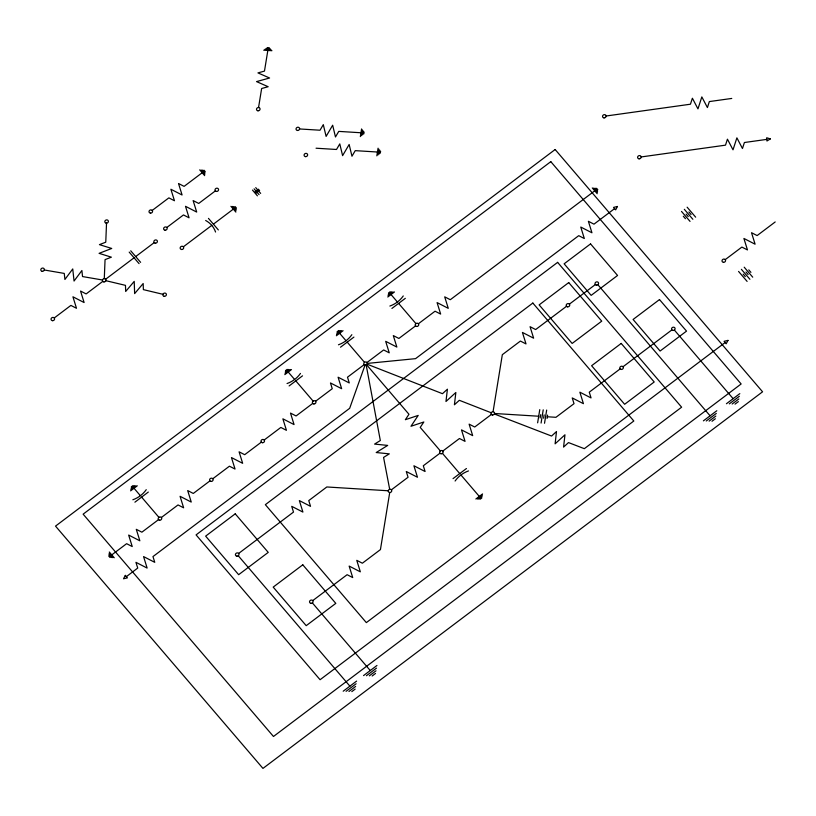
<?xml version="1.0" encoding="UTF-8"?>
<svg xmlns="http://www.w3.org/2000/svg" width="816" height="816" viewBox="0 0 816 816"><rect width="100%" height="100%" fill="white"/><g stroke="black" fill="none" stroke-linecap="round" stroke-linejoin="round"><path stroke-width="1.22" d="M104.285 278.654L105.06 259.621L111.374 257.173L99.093 253.348L111.721 248.462L99.45 244.637L105.764 242.189L106.529 223.156M258.55 107.528L261.64 88.516L268.158 86.72L256.54 81.6L269.576 78.01L257.958 72.899L264.476 71.104L267.832 50.449M360.346 136.588L361.59 128.928M361.498 135.691L362.426 129.948M362.651 134.793L363.273 130.968M363.803 133.906L364.12 131.988M376.829 155.846L378.073 148.186M377.981 154.948L378.92 149.206M379.144 154.051L379.766 150.226M380.297 153.163L380.603 151.246M389.722 492.507L380.44 549.586L362.365 563.213L356.755 560.327L360.346 571.843L349.136 566.069L352.726 577.585L347.116 574.699L312.742 600.607M493.058 411.754L502.33 354.685L520.414 341.057L526.014 343.934L522.424 332.428L533.633 338.191L530.053 326.675L535.653 329.562L566.528 306.286M537.632 422.841L539.774 409.622M540.161 417.986L540.692 414.681M541.079 423.055L543.221 409.836M543.609 418.2L544.139 414.895M544.527 423.269L546.669 410.05M547.057 418.414L547.587 415.109M365.007 365.17L349.666 408.316L152.969 556.583L154.765 562.336L143.555 556.573L147.135 568.079L135.925 562.316L137.72 568.069L126.378 576.626M367.271 363.916L366.976 364.466M152.215 210.416L168.861 197.87L174.471 200.756L170.881 189.241L182.09 195.004L178.51 183.498L184.11 186.374L202.184 172.747M166.831 227.491L183.478 214.934L189.077 217.821L185.497 206.305L196.707 212.078L193.117 200.563L198.716 203.449L215.373 190.893M54.244 317.965L70.9 305.408L76.5 308.295L72.92 296.779L84.119 302.552L80.539 291.037L86.139 293.923L102.796 281.367M105.652 279.215L134.059 257.795M135.691 256.571L154.193 242.627M183.365 246.799L211.772 225.379M213.404 224.155L233.335 209.131M131.305 486.866L132.988 485.602M285.518 370.627L287.191 369.362M337.079 331.765L338.762 330.5M388.487 293.015L390.16 291.751M131.07 488.192L134.426 485.673M285.284 371.963L288.629 369.434M336.845 333.091L340.201 330.562M388.243 294.352L391.598 291.822M130.835 489.529L135.854 485.734M285.039 373.289L290.068 369.505M336.61 334.427L341.629 330.633M388.008 295.678L393.037 291.893M130.591 490.855L137.292 485.806M284.804 374.626L291.506 369.566M336.365 335.753L343.067 330.704M387.773 297.014L394.475 291.955M134.905 502.177L148.308 492.068M289.109 385.937L302.512 375.839M340.517 347.198L353.92 337.09M391.915 308.448L405.317 298.34M111.761 554.89L126.633 543.68L132.243 546.567L128.653 535.051L139.862 540.814L136.272 529.309L141.882 532.185L158.528 519.639M161.384 517.487L178.041 504.931L183.641 507.817L180.061 496.301L191.26 502.075L187.68 490.559L193.28 493.445L209.936 480.889M212.792 478.737L229.439 466.191L235.049 469.067L231.458 457.562L242.668 463.325L239.078 451.819L244.688 454.696L261.334 442.15M264.19 439.997L280.847 427.441L286.447 430.328L282.866 418.812L294.066 424.585L290.486 413.069L296.086 415.956L312.742 403.4M315.598 401.248L332.245 388.702L330.449 382.939L341.659 388.712L338.079 377.196L349.289 382.959L347.494 377.206L364.14 364.66M366.996 362.498L383.653 349.952L389.252 352.838L385.672 341.323L396.872 347.086L393.292 335.58L398.891 338.456L415.548 325.91M418.404 323.758L435.05 311.212L440.66 314.089L437.07 302.583L448.28 308.346L444.689 296.83L450.299 299.717L594.752 190.832M614.581 208.631L593.977 224.165L588.377 221.279L591.957 232.795L580.747 227.032L584.338 238.537L578.728 235.661L415.558 358.652L367.343 363.406M238.629 553.452L293.505 512.081L291.71 506.328L302.92 512.091L299.339 500.585L310.549 506.348L308.754 500.596L326.828 486.968L388.232 490.773M569.395 304.133L595.364 284.56M391.415 489.804L408.061 477.248L406.266 471.495L417.476 477.258L413.896 465.752L425.105 471.515L423.31 465.763L439.957 453.206M442.813 451.054L459.469 438.508L465.069 441.385L461.489 429.879L472.688 435.642L469.108 424.126L474.708 427.013L491.365 414.467M725.23 259.621L741.877 247.075L747.476 249.951L743.896 238.445L755.106 244.208L751.516 232.693L757.126 235.579L775.2 221.952M453.043 478.625L466.446 468.517M620.14 368.903L589.264 392.18L591.059 397.933L579.85 392.17L583.44 403.685L572.23 397.912L574.015 403.675L555.941 417.302L547.322 416.762M623.006 366.751L671.884 329.909M475.861 498.994L482.562 493.945M477.299 499.066L482.327 495.271M478.737 499.137L482.083 496.607M480.175 499.198L481.848 497.933M725.128 342.547L584.327 448.678L568.497 442.578L563.581 447.086L564.958 434.806L555.115 443.822L556.492 431.542L551.575 436.05L494.374 413.998M363.559 675.587L376.961 665.479M343.199 691.213L356.602 681.105M703.392 420.862L716.795 410.754M726.424 403.736L739.826 393.628M366.435 675.719L376.482 668.141M346.076 691.346L356.123 683.767M706.258 420.995L716.315 413.416M729.29 403.869L739.347 396.29M369.311 675.852L376.013 670.803M348.942 691.489L355.643 686.429M709.135 421.127L715.836 416.078M732.166 404.012L738.868 398.953M372.178 675.995L375.533 673.465M351.818 691.621L355.174 689.092M712.011 421.27L715.357 418.741M735.043 404.144L738.388 401.615M606.094 116.005L690.448 104.213L692.386 98.216L697.966 108.895L701.831 96.89L707.411 107.579L709.349 101.572L731.758 98.44M641.141 156.947L725.506 145.156L727.433 139.159L733.013 149.838L736.889 137.833L742.468 148.522L744.396 142.514L766.816 139.383M365.548 365.211L366.19 365.058L380.327 440.528L374.595 444.088L387.682 445.414L376.217 452.533L389.303 453.859L383.571 457.419L389.681 489.294M267.25 47.603L269.311 47.736M266.077 48.47L270.188 48.725M264.894 49.337L271.065 49.715M263.711 50.194L271.942 50.704M299.574 128.959L320.025 130.223L323.299 124.644L326.114 136.384L332.663 125.225L335.478 136.966L338.752 131.386L360.968 132.763M316.057 148.216L336.508 149.481L339.782 143.902L342.608 155.642L349.146 144.483L351.971 156.223L355.246 150.644L377.451 152.021M494.547 413.498L538.703 416.231M44.288 269.984L64.26 273.421L64.913 279.46L72.746 268.954L74.052 281.03L81.886 270.524L82.538 276.563L102.51 280M105.896 280.694L125.47 285.355L125.684 291.455L134.212 281.398L134.64 293.597L143.167 283.529L143.381 289.629L162.945 294.301M367.149 364.201L442.476 393.689L447.413 389.201L445.975 401.482L455.848 392.506L454.41 404.777L459.347 400.299L491.212 412.763M748.792 269.882L750.924 272.381M744.192 267.199L752.719 277.175M745.987 272.003L748.119 274.492M741.377 269.321L749.914 279.286M687.123 207.193L695.66 217.168M743.182 274.115L745.314 276.604M688.918 211.987L691.05 214.486M738.572 271.432L747.109 281.408M684.318 209.304L692.855 219.28M686.113 214.108L688.245 216.597M681.503 211.426L690.04 221.391M683.308 216.22L685.44 218.708M596.567 188.272L597.802 189.72M595.139 188.17L597.608 191.056M593.711 188.057L597.414 192.382M592.283 187.945L597.22 193.718M674.373 330.062L733.125 398.677M597.853 284.713L710.093 415.803M391.037 294.545L397.423 302.002M398.616 303.399L415.915 323.605M258.386 189.179L259.621 190.618M255.724 187.629L260.661 193.402M256.765 190.403L257.999 191.842M254.092 188.853L259.039 194.626M255.133 191.627L256.367 193.076M252.47 190.077L257.417 195.85M204.01 170.197L205.244 171.635M235.212 206.642L236.446 208.09M202.582 170.085L205.051 172.972M233.784 206.53L236.252 209.416M201.144 169.973L204.857 174.308M232.356 206.428L236.059 210.752M199.716 169.861L204.663 175.644M230.928 206.315L235.865 212.089M339.64 333.295L346.015 340.741M347.218 342.139L364.517 362.345M366.629 364.813L408.969 414.273L405.368 419.699L418.2 415.415L410.989 426.258L423.83 421.984L420.22 427.411L440.334 450.901M442.445 453.359L459.745 473.576M460.938 474.973L479.298 496.414M208.457 218.382L218.341 229.928M288.232 372.035L294.617 379.491M295.81 380.888L313.109 401.095M130.744 250.798L140.627 262.344M129.183 252.093L139.067 263.639M312.375 602.912L370.26 670.528M238.252 555.757L349.901 686.154M134.028 488.274L140.403 495.72M141.607 497.128L158.906 517.334M109.293 552.004L114.24 557.777M109.099 553.33L112.802 557.665M108.905 554.666L111.374 557.552M108.712 556.002L109.946 557.45M146.248 489.671A25.153 22.369 -22.7 0 1 132.845 499.769M300.461 373.432A25.153 22.369 -22.7 0 1 287.059 383.54M351.859 334.693A25.153 22.369 -22.7 0 1 338.456 344.791M403.267 295.943A25.153 22.369 -22.7 0 1 389.864 306.051M205.673 220.483A25.163 22.379 -22.7 0 1 215.557 232.03M455.093 481.022A25.153 22.369 -22.7 0 1 468.496 470.924M125.317 575.392L123.512 578.779L127.429 577.861L125.317 575.392M617.447 206.479L615.641 209.865L613.53 207.407L617.447 206.479M727.984 340.394L726.179 343.781L724.067 341.312L727.984 340.394M555.145 149.522L55.519 526.116L262.956 768.397L762.572 391.802L555.145 149.522M550.8 161.65L83.13 514.162L273.472 736.481L741.142 383.969L550.8 161.65M557.624 262.364L196.075 534.888L320.076 679.718L681.625 407.194L557.624 262.364M590.549 243.902L564.131 263.813L591.151 295.382L617.569 275.471L590.549 243.902M235.222 513.835L205.642 536.132L238.649 574.688L268.24 552.391L235.222 513.835M532.838 303.052L265.353 504.676L366.343 622.618L633.818 421.005L532.838 303.052M568.732 282.591L539.141 304.888L572.149 343.444L601.739 321.147L568.732 282.591M302.787 564.815L273.197 587.112L306.214 625.668L335.804 603.371L302.787 564.815M659.501 299.564L633.083 319.474L660.103 351.033L686.521 331.123L659.501 299.564M621.2 343.424L591.61 365.721L624.628 404.287L654.208 381.98L621.2 343.424M770.355 138.893L766.938 141.005L766.693 137.771L770.355 138.893M159.65 520.19A1.805 1.601 -22.7 0 0 161.629 517.874A1.805 1.601 -22.7 0 0 158.6 517.619A1.805 1.601 -22.7 0 0 159.65 520.19M236.854 556.155A1.805 1.601 -22.7 0 0 238.884 553.87A1.805 1.601 -22.7 0 0 235.865 553.554A1.805 1.601 -22.7 0 0 236.854 556.155M310.967 603.31A1.805 1.601 -22.7 0 0 312.997 601.035A1.805 1.601 -22.7 0 0 309.978 600.709A1.805 1.601 -22.7 0 0 310.967 603.31M672.853 330.439A1.805 1.601 -22.7 0 0 675.036 328.277A1.805 1.601 -22.7 0 0 672.068 327.767A1.805 1.601 -22.7 0 0 672.853 330.439M596.333 285.09A1.805 1.601 -22.7 0 0 598.516 282.928A1.805 1.601 -22.7 0 0 595.547 282.418A1.805 1.601 -22.7 0 0 596.333 285.09M567.497 306.826A1.805 1.601 -22.7 0 0 569.68 304.664A1.805 1.601 -22.7 0 0 566.712 304.154A1.805 1.601 -22.7 0 0 567.497 306.826M621.109 369.434A1.805 1.601 -22.7 0 0 623.291 367.282A1.805 1.601 -22.7 0 0 620.323 366.772A1.805 1.601 -22.7 0 0 621.109 369.434M52.51 320.668A1.805 1.601 -22.7 0 0 54.488 318.352A1.805 1.601 -22.7 0 0 51.459 318.097A1.805 1.601 -22.7 0 0 52.51 320.668M103.918 281.918A1.805 1.601 -22.7 0 0 105.886 279.602A1.805 1.601 -22.7 0 0 102.857 279.347A1.805 1.601 -22.7 0 0 103.918 281.918M155.315 243.178A1.805 1.601 -22.7 0 0 157.294 240.863A1.805 1.601 -22.7 0 0 154.265 240.608A1.805 1.601 -22.7 0 0 155.315 243.178M164.251 296.32A1.805 1.601 -22.7 0 0 166.321 294.066A1.805 1.601 -22.7 0 0 163.312 293.709A1.805 1.601 -22.7 0 0 164.251 296.32M42.197 271.31A1.805 1.601 -22.7 0 0 44.268 269.066A1.805 1.601 -22.7 0 0 41.269 268.688A1.805 1.601 -22.7 0 0 42.197 271.31M106.243 223.145A1.805 1.601 -22.7 0 0 108.283 220.881A1.805 1.601 -22.7 0 0 105.274 220.534A1.805 1.601 -22.7 0 0 106.243 223.145M216.495 191.444A1.805 1.601 -22.7 0 0 218.464 189.128A1.805 1.601 -22.7 0 0 215.434 188.873A1.805 1.601 -22.7 0 0 216.495 191.444M165.087 230.194A1.805 1.601 -22.7 0 0 167.066 227.878A1.805 1.601 -22.7 0 0 164.036 227.623A1.805 1.601 -22.7 0 0 165.087 230.194M181.621 249.502A1.805 1.601 -22.7 0 0 183.6 247.187A1.805 1.601 -22.7 0 0 180.571 246.932A1.805 1.601 -22.7 0 0 181.621 249.502M150.481 213.129A1.805 1.601 -22.7 0 0 152.459 210.814A1.805 1.601 -22.7 0 0 149.43 210.559A1.805 1.601 -22.7 0 0 150.481 213.129M297.503 130.478A1.805 1.601 -22.7 0 0 299.482 128.163A1.805 1.601 -22.7 0 0 296.453 127.908A1.805 1.601 -22.7 0 0 297.503 130.478M257.978 110.792A1.805 1.601 -22.7 0 0 259.957 108.467A1.805 1.601 -22.7 0 0 256.928 108.212A1.805 1.601 -22.7 0 0 257.978 110.792M305.561 156.631A1.805 1.601 -22.7 0 0 307.53 154.316A1.805 1.601 -22.7 0 0 304.501 154.061A1.805 1.601 -22.7 0 0 305.561 156.631M492.487 415.018A1.805 1.601 -22.7 0 0 494.455 412.702A1.805 1.601 -22.7 0 0 491.426 412.447A1.805 1.601 -22.7 0 0 492.487 415.018M416.67 326.461A1.805 1.601 -22.7 0 0 418.639 324.146A1.805 1.601 -22.7 0 0 415.609 323.891A1.805 1.601 -22.7 0 0 416.67 326.461M723.486 262.324A1.805 1.601 -22.7 0 0 725.465 260.008A1.805 1.601 -22.7 0 0 722.435 259.753A1.805 1.601 -22.7 0 0 723.486 262.324M639.071 158.824A1.805 1.601 -22.7 0 0 641.039 156.509A1.805 1.601 -22.7 0 0 638.01 156.264A1.805 1.601 -22.7 0 0 639.071 158.824M604.024 117.881A1.805 1.601 -22.7 0 0 605.982 115.566A1.805 1.601 -22.7 0 0 602.953 115.321A1.805 1.601 -22.7 0 0 604.024 117.881M441.079 453.757A1.805 1.601 -22.7 0 0 443.057 451.442A1.805 1.601 -22.7 0 0 440.028 451.187A1.805 1.601 -22.7 0 0 441.079 453.757M365.272 365.211A1.805 1.601 -22.7 0 0 367.231 362.885A1.805 1.601 -22.7 0 0 364.201 362.641A1.805 1.601 -22.7 0 0 365.272 365.211M389.681 492.507A1.805 1.601 -22.7 0 0 391.649 490.181A1.805 1.601 -22.7 0 0 388.62 489.947A1.805 1.601 -22.7 0 0 389.681 492.507M211.058 481.44A1.805 1.601 -22.7 0 0 213.027 479.125A1.805 1.601 -22.7 0 0 209.998 478.87A1.805 1.601 -22.7 0 0 211.058 481.44M262.456 442.7A1.805 1.601 -22.7 0 0 264.435 440.385A1.805 1.601 -22.7 0 0 261.406 440.13A1.805 1.601 -22.7 0 0 262.456 442.7M313.864 403.951A1.805 1.601 -22.7 0 0 315.833 401.635A1.805 1.601 -22.7 0 0 312.803 401.38A1.805 1.601 -22.7 0 0 313.864 403.951"/></g></svg>
